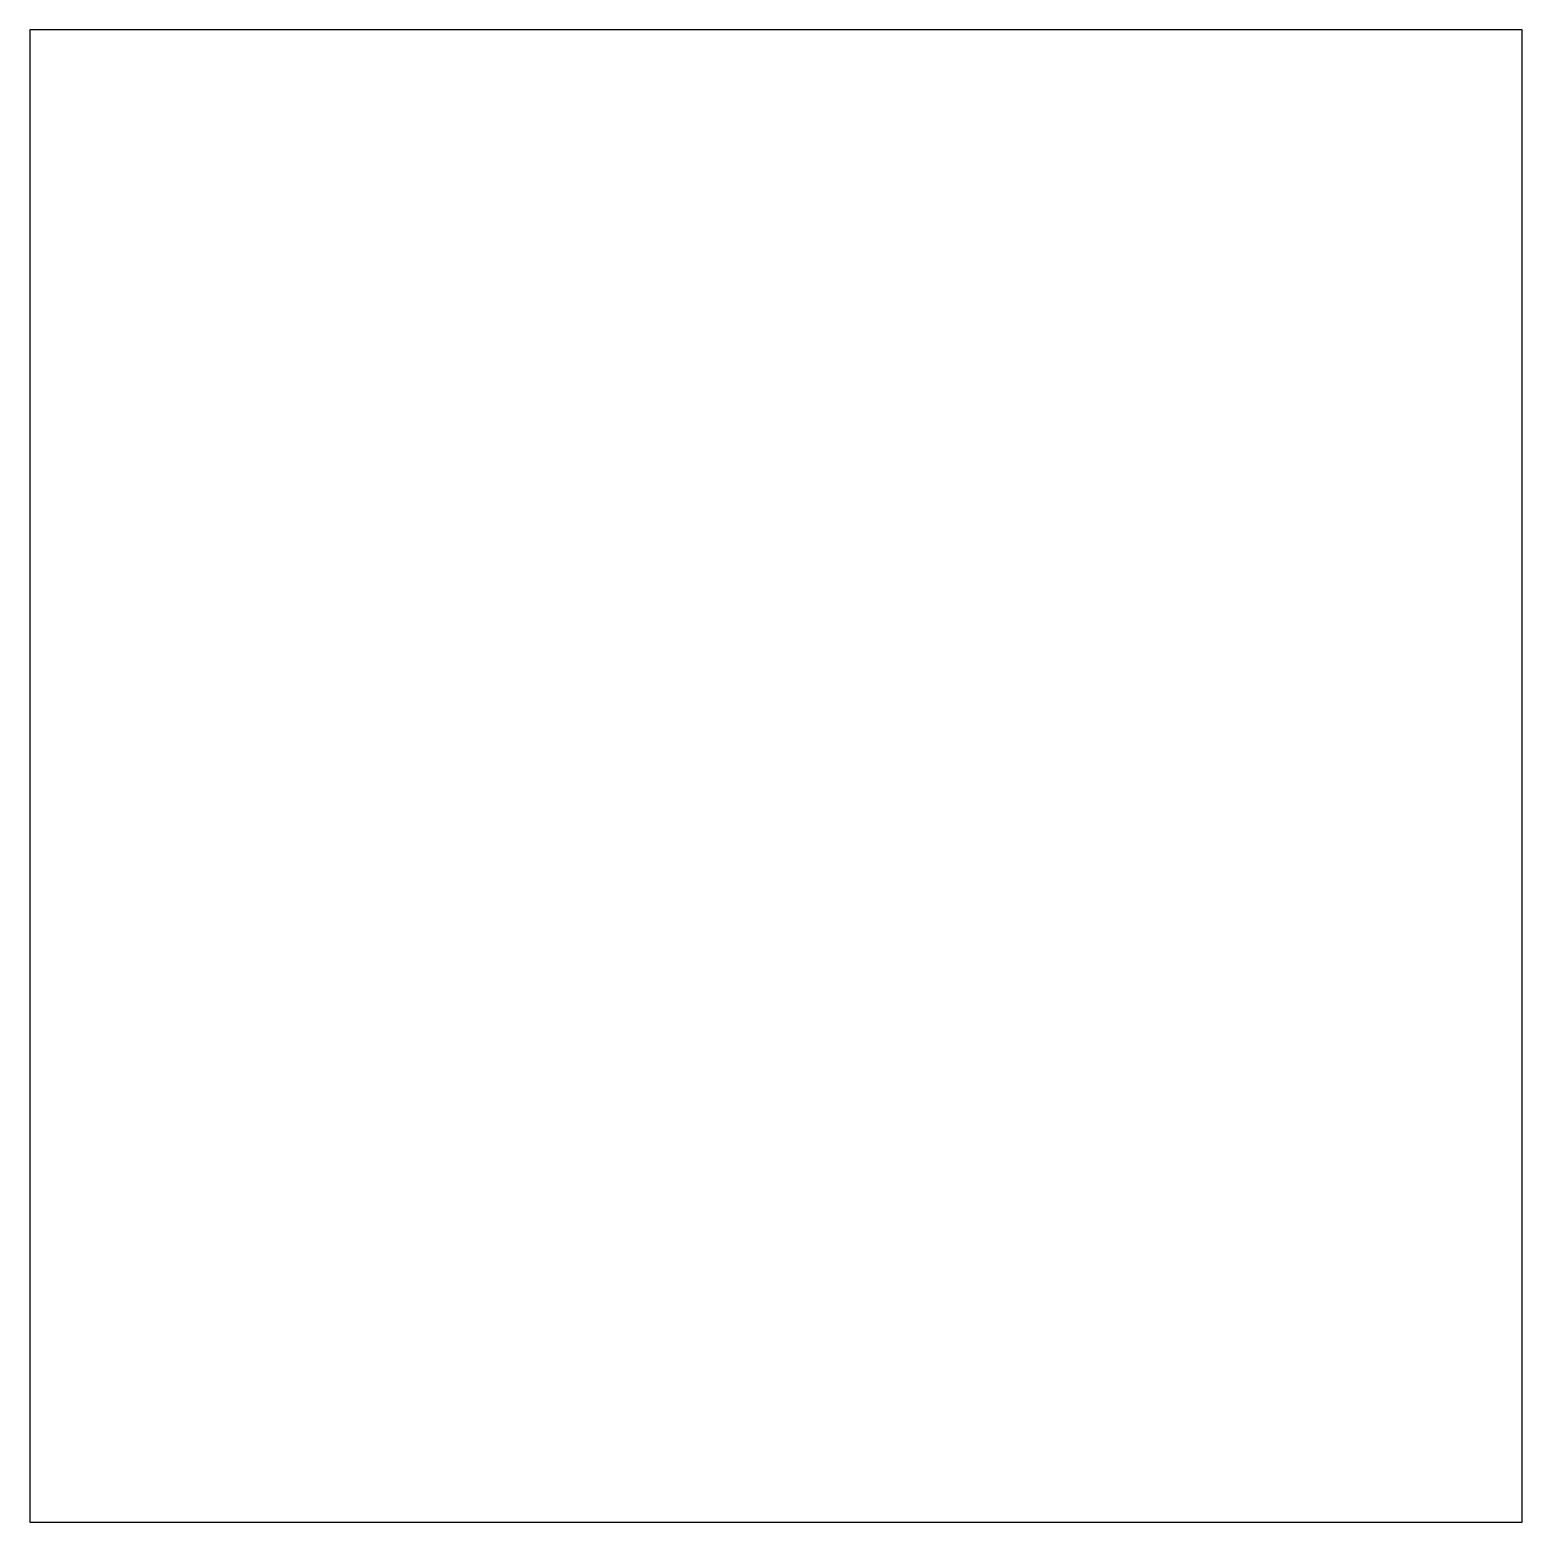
# Model space of a CAD drawing. Header units: inches. Extents: x 0.79 to 1.97, y 0.79 to 1.97.
import ezdxf

# ---------------------------------------------------------------- set-up
doc = ezdxf.new("R2010")
doc.units = ezdxf.units.IN
doc.layers.get('0').update_dxf_attribs({"lineweight": 25})

msp = doc.modelspace()

# ---------------------------------------------------------------- linework, layer by layer
for p, q in [((1.9685, 1.9685), (0.7874, 1.9685)), ((0.7874, 1.9685), (0.7874, 0.7874)), ((1.9685, 0.7874), (1.9685, 1.9685)), ((0.7874, 0.7874), (1.9685, 0.7874))]:
    msp.add_line(p, q)

doc.saveas('drawing.dxf')
